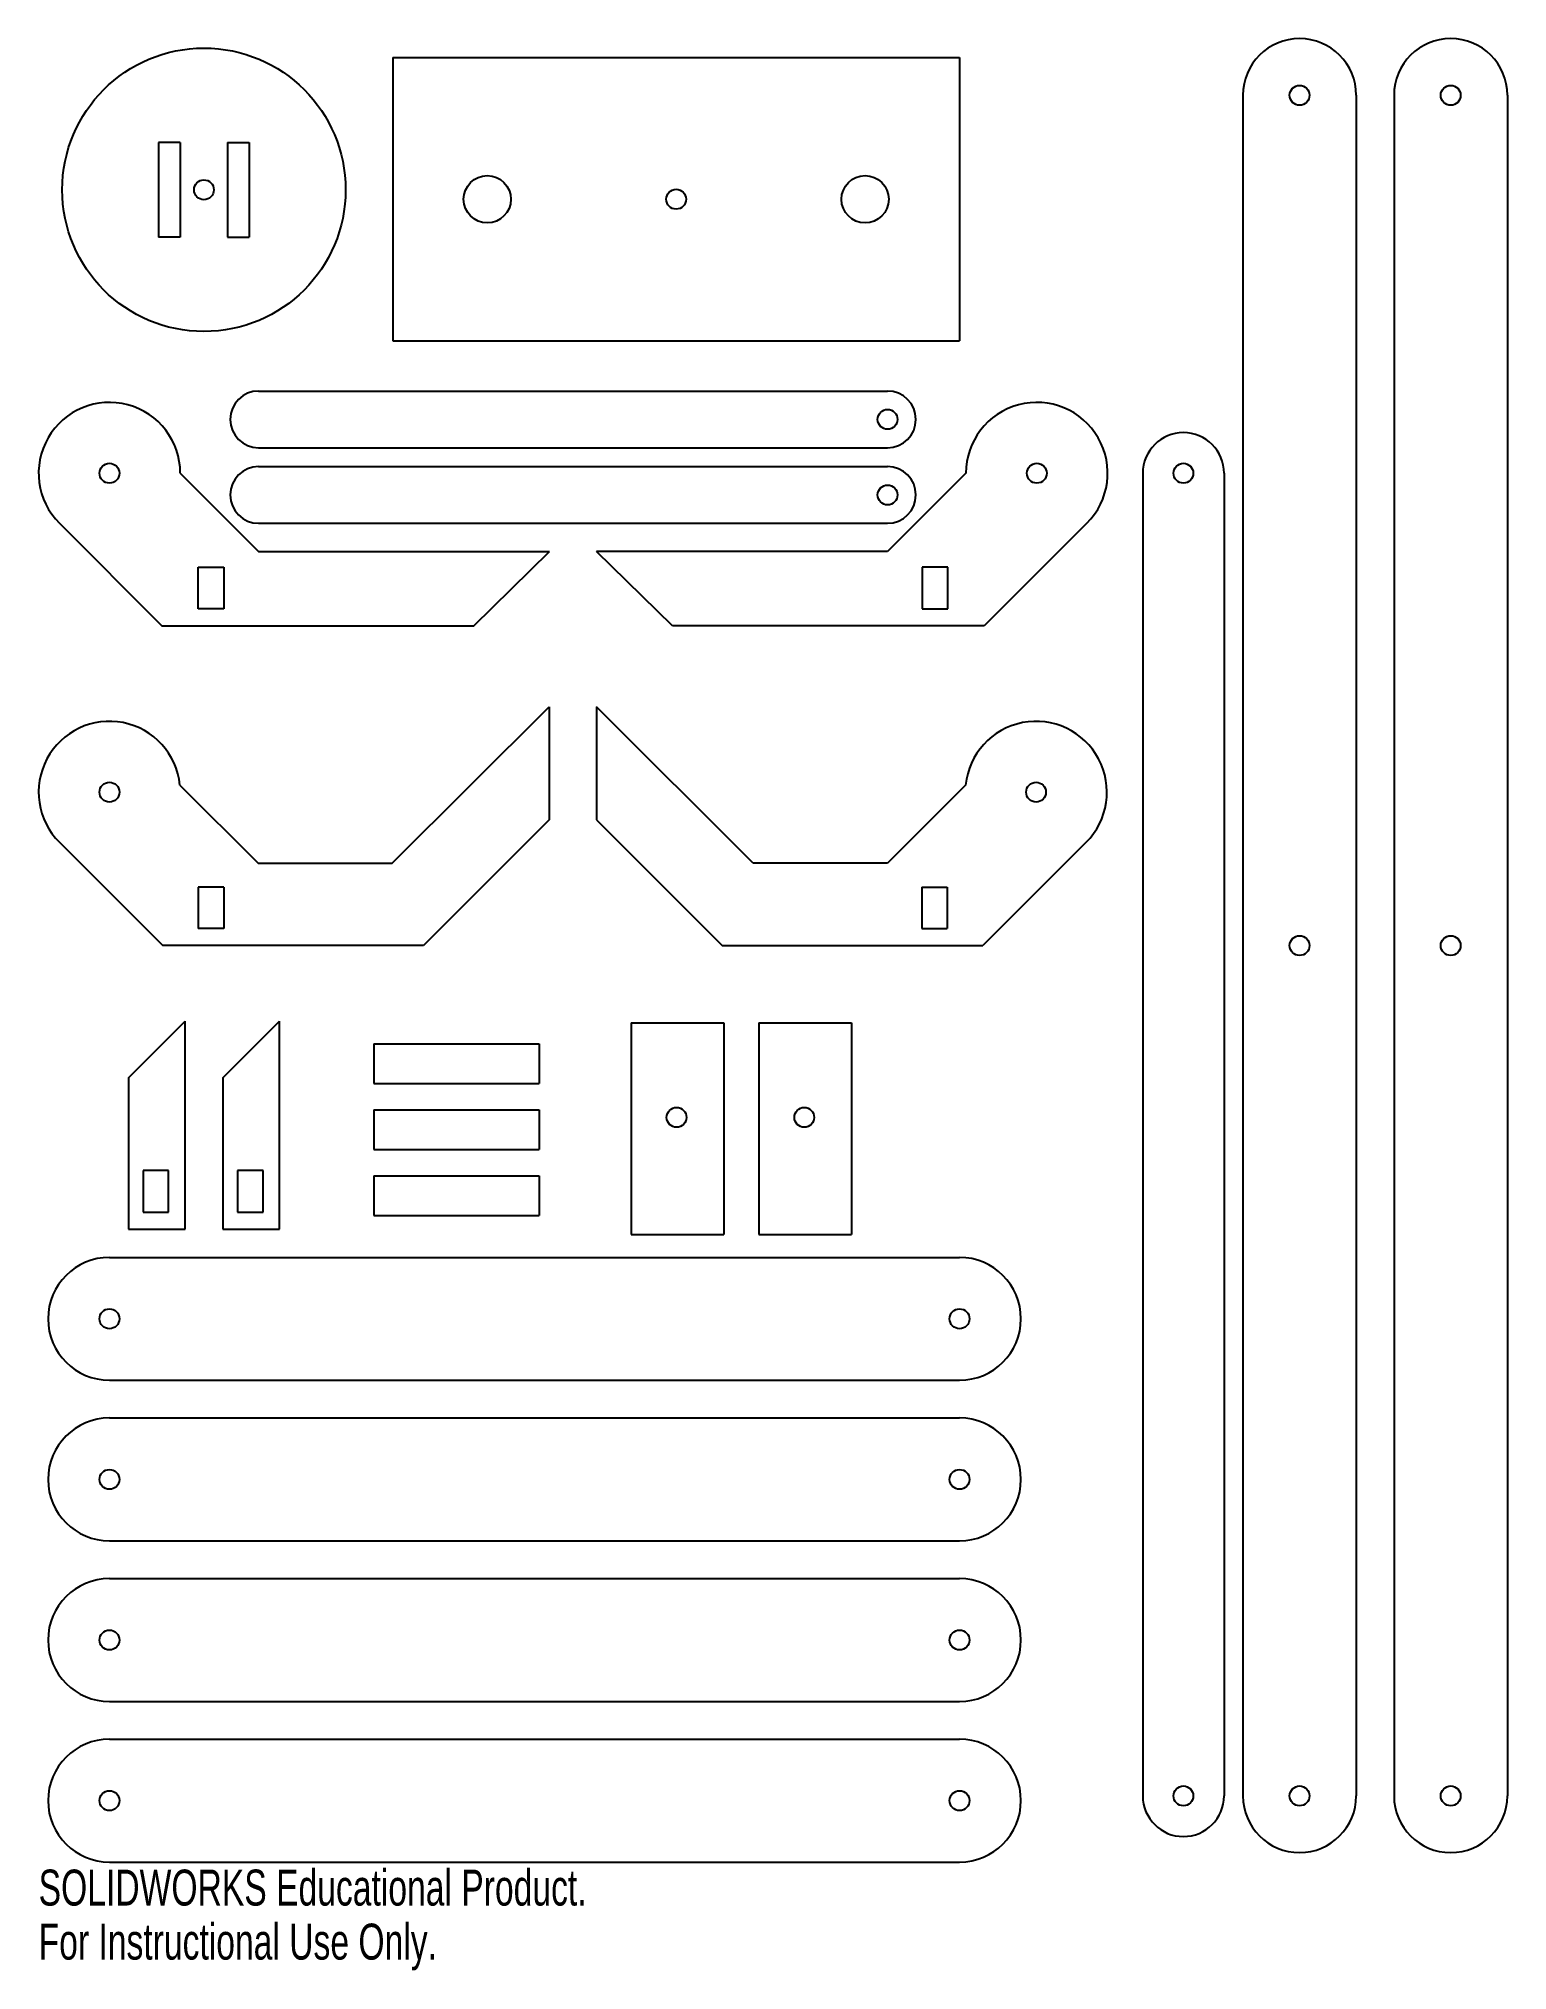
# Model space of a CAD drawing. Header units: inches. Extents: x 0.1 to 7.9, y -0.4 to 9.8.
import ezdxf

# ---------------------------------------------------------------- set-up
doc = ezdxf.new("R2010")
doc.units = ezdxf.units.IN
doc.header["$MEASUREMENT"] = 0
doc.styles.add('SLDTEXTSTYLE0', font='TXT', dxfattribs={"width": 0.7})

msp = doc.modelspace()

# ---------------------------------------------------------------- linework, layer by layer
at = {"color": 7, "linetype": 'Continuous', "lineweight": 25}
for p, q in [((2, 9.7), (5, 9.7)), ((2, 9.7), (2, 8.2)), ((5, 9.7), (5, 8.2)), ((6.5, 9.5), (6.5, 0.5)), ((7.1, 9.5), (7.1, 0.5)), ((7.3, 9.5), (7.3, 0.5)), ((7.9, 9.5), (7.9, 0.5)), ((0.76, 9.25), (0.76, 8.75)), ((0.875, 9.25), (0.76, 9.25)), ((0.875, 9.25), (0.875, 8.75)), ((1.125, 9.25), (1.125, 8.75)), ((1.125, 9.25), (1.24, 9.25)), ((1.24, 9.25), (1.24, 8.75)), ((0.875, 8.75), (0.76, 8.75)), ((1.125, 8.75), (1.24, 8.75)), ((2, 8.2), (5, 8.2)), ((1.289, 7.935), (4.619, 7.935)), ((1.289, 7.635), (4.619, 7.635)), ((0.875, 7.5), (1.289, 7.085)), ((1.289, 7.535), (4.619, 7.535)), ((5.034, 7.5), (4.619, 7.085)), ((5.97, 7.5), (5.97, 0.5)), ((6.4, 7.5), (6.4, 0.5)), ((0.235, 7.235), (0.778, 6.692)), ((1.289, 7.235), (4.619, 7.235)), ((5.674, 7.235), (5.131, 6.692)), ((1.289, 7.085), (2.829, 7.085)), ((2.428, 6.692), (2.829, 7.085)), ((3.481, 6.692), (3.079, 7.085)), ((4.619, 7.085), (3.079, 7.085)), ((0.97, 7.002), (1.105, 7.002)), ((0.97, 6.782), (0.97, 7.002)), ((1.105, 7.002), (1.105, 6.782)), ((4.938, 7.002), (4.803, 7.002)), ((4.803, 7.002), (4.803, 6.782)), ((4.938, 6.782), (4.938, 7.002)), ((1.105, 6.782), (0.97, 6.782)), ((4.803, 6.782), (4.938, 6.782)), ((0.778, 6.692), (2.428, 6.692)), ((5.131, 6.692), (3.481, 6.692)), ((1.997, 5.436), (2.828, 6.263)), ((2.828, 6.263), (2.828, 5.666)), ((3.078, 6.263), (3.078, 5.666)), ((3.908, 5.436), (3.078, 6.263)), ((0.873, 5.85), (1.287, 5.436)), ((5.032, 5.85), (4.618, 5.436)), ((2.828, 5.666), (2.162, 5)), ((3.078, 5.666), (3.743, 5)), ((0.235, 5.547), (0.782, 5)), ((5.67, 5.547), (5.123, 5)), ((1.287, 5.436), (1.997, 5.436)), ((4.618, 5.436), (3.908, 5.436)), ((1.105, 5.31), (0.97, 5.31)), ((0.97, 5.31), (0.97, 5.09)), ((1.105, 5.31), (1.105, 5.09)), ((4.8, 5.31), (4.935, 5.31)), ((4.8, 5.31), (4.8, 5.09)), ((4.935, 5.31), (4.935, 5.09)), ((1.105, 5.09), (0.97, 5.09)), ((4.8, 5.09), (4.935, 5.09)), ((2.162, 5), (0.782, 5)), ((3.743, 5), (5.123, 5)), ((0.6, 4.3), (0.9, 4.6)), ((0.9, 3.5), (0.9, 4.6)), ((1.1, 4.3), (1.4, 4.6)), ((1.4, 3.5), (1.4, 4.6)), ((3.262, 4.591), (3.262, 3.471)), ((3.262, 4.591), (3.752, 4.591)), ((3.752, 4.591), (3.752, 3.471)), ((3.938, 4.591), (3.938, 3.471)), ((3.938, 4.591), (4.428, 4.591)), ((4.428, 4.591), (4.428, 3.471)), ((1.9, 4.481), (2.775, 4.481)), ((1.9, 4.481), (1.9, 4.271)), ((2.775, 4.481), (2.775, 4.271)), ((0.6, 4.3), (0.6, 3.5)), ((1.1, 4.3), (1.1, 3.5)), ((1.9, 4.271), (2.775, 4.271)), ((1.9, 4.131), (2.775, 4.131)), ((1.9, 4.131), (1.9, 3.921)), ((2.775, 4.131), (2.775, 3.921)), ((1.9, 3.921), (2.775, 3.921)), ((0.678, 3.81), (0.678, 3.59)), ((0.813, 3.81), (0.678, 3.81)), ((0.813, 3.59), (0.813, 3.81)), ((1.313, 3.81), (1.178, 3.81)), ((1.178, 3.81), (1.178, 3.59)), ((1.313, 3.59), (1.313, 3.81)), ((1.9, 3.781), (1.9, 3.571)), ((1.9, 3.781), (2.775, 3.781)), ((2.775, 3.781), (2.775, 3.571)), ((0.678, 3.59), (0.813, 3.59)), ((1.178, 3.59), (1.313, 3.59)), ((0.6, 3.5), (0.9, 3.5)), ((1.1, 3.5), (1.4, 3.5)), ((1.9, 3.571), (2.775, 3.571)), ((3.262, 3.471), (3.752, 3.471)), ((3.938, 3.471), (4.428, 3.471)), ((0.5, 3.35), (5, 3.35)), ((0.5, 2.7), (5, 2.7)), ((0.5, 2.5), (5, 2.5)), ((0.5, 1.85), (5, 1.85)), ((0.5, 1.65), (5, 1.65)), ((0.5, 1), (5, 1)), ((0.5, 0.8), (5, 0.8)), ((0.5, 0.15), (5, 0.15))]:
    msp.add_line(p, q, dxfattribs=at)
for centre, radius in [((1, 9), 0.75), ((6.8, 9.5), 0.0525), ((7.6, 9.5), 0.0525), ((1, 9), 0.0525), ((2.5, 8.95), 0.125), ((3.5, 8.95), 0.0525), ((4.5, 8.95), 0.125), ((4.619, 7.785), 0.0525), ((0.5, 7.5), 0.0525), ((5.409, 7.5), 0.0525), ((6.185, 7.5), 0.0525), ((4.619, 7.385), 0.0525), ((0.5, 5.812), 0.0525), ((5.405, 5.812), 0.0525), ((6.8, 5), 0.0525), ((7.6, 5), 0.0525), ((3.502, 4.091), 0.0525), ((4.178, 4.091), 0.0525), ((0.5, 3.025), 0.0525), ((5, 3.025), 0.0525), ((0.5, 2.175), 0.0525), ((5, 2.175), 0.0525), ((0.5, 1.325), 0.0525), ((5, 1.325), 0.0525), ((0.5, 0.475), 0.0525), ((5, 0.475), 0.0525), ((6.185, 0.5), 0.0525), ((6.8, 0.5), 0.0525), ((7.6, 0.5), 0.0525)]:
    msp.add_circle(centre, radius, dxfattribs=at)
for centre, radius, start, end in [((6.8, 9.5), 0.3, 0, 180), ((7.6, 9.5), 0.3, 0, 180), ((0.5, 7.5), 0.375, 359.9643, 225), ((1.289, 7.785), 0.15, 90, 270), ((4.619, 7.785), 0.15, 270, 90), ((5.409, 7.5), 0.375, 315, 180.0357), ((6.185, 7.5), 0.215, 0, 180), ((1.289, 7.385), 0.15, 90, 270), ((4.619, 7.385), 0.15, 270, 90), ((0.5, 5.812), 0.375, 5.8087, 225), ((5.405, 5.812), 0.375, 315, 174.1913), ((0.5, 3.025), 0.325, 90, 270), ((5, 3.025), 0.325, 270, 90), ((0.5, 2.175), 0.325, 90, 270), ((5, 2.175), 0.325, 270, 90), ((0.5, 1.325), 0.325, 90, 270), ((5, 1.325), 0.325, 270, 90), ((0.5, 0.475), 0.325, 90, 270), ((5, 0.475), 0.325, 270, 90), ((6.185, 0.5), 0.215, 180, 0), ((6.8, 0.5), 0.3, 180, 0), ((7.6, 0.5), 0.3, 180, 0)]:
    msp.add_arc(centre, radius, start, end, dxfattribs=at)

# ---------------------------------------------------------------- texts
at = {"color": 7, "linetype": 'Continuous', "char_height": 0.1903, "attachment_point": 1, "style": 'SLDTEXTSTYLE0'}
for s, insert in [('SOLIDWORKS Educational Product.', (0.125, 0.11)), ('For Instructional Use Only.', (0.125, -0.176))]:
    msp.add_mtext(s, dxfattribs=dict(at, insert=insert))

doc.saveas('drawing.dxf')
